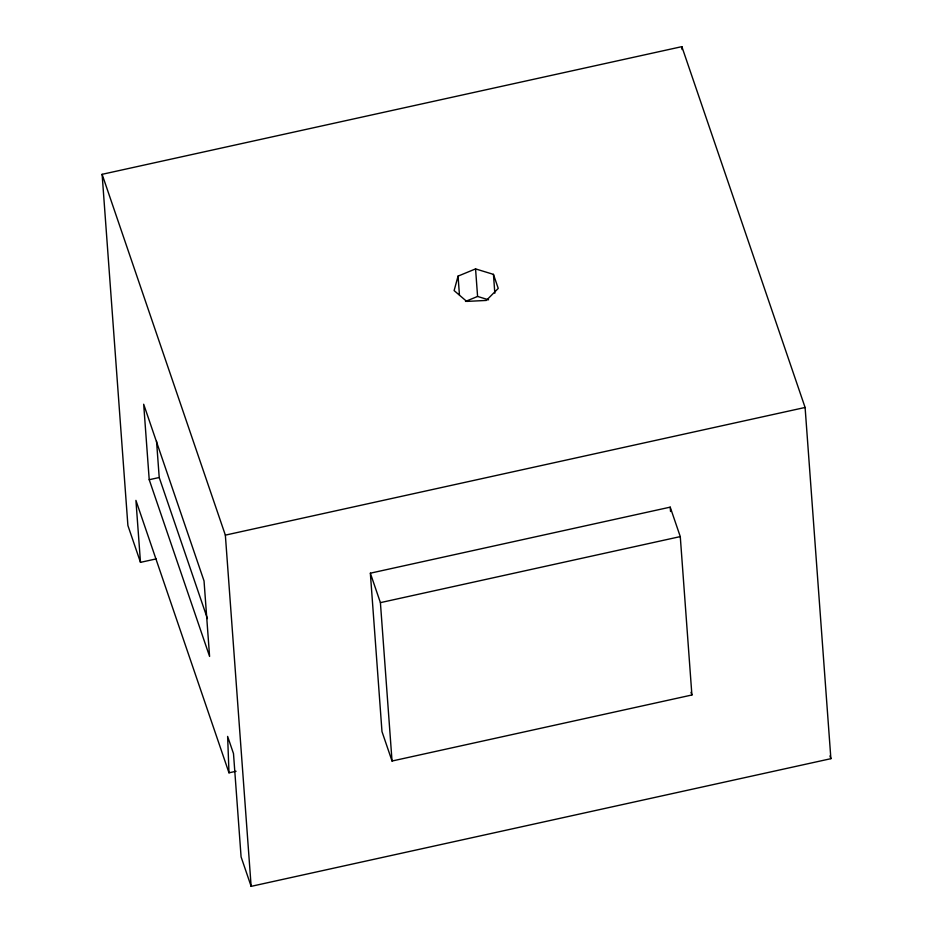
<?xml version="1.0" encoding="UTF-8"?>
<svg xmlns="http://www.w3.org/2000/svg" width="933" height="933" viewBox="0 0 933 933"><rect width="100%" height="100%" fill="white"/><g stroke="black" fill="none" stroke-linecap="round" stroke-linejoin="round"><path stroke-width="1.4" d="M458.056 276.121L454.114 290.583L466.698 301.406L486.338 300.438L498.245 288.414L493.452 274.372L475.562 268.902L458.056 276.121L459.444 294.968M465.474 301.441L477.591 296.449L488.589 299.82M156.126 558.914L140.486 562.354L127.903 525.536L102.117 174.319L681.86 46.65L805.097 407.464L830.883 758.681L251.14 886.35L241.087 856.891L233.495 753.596L227.629 736.417L228.993 772.827L236.072 771.264M149.222 479.714L143.682 404.234L204.035 580.956L209.587 656.435L149.222 479.714L159.216 477.509L156.546 441.227M251.14 886.35L225.354 535.134L805.097 407.464M370.354 573.189L670.209 507.144L680.274 536.603L691.901 694.992L392.035 761.025L381.982 731.577L370.354 573.189L380.407 602.636L392.035 761.025M380.407 602.636L680.274 536.603M829.95 755.928L830.883 758.681M690.991 692.309L691.901 694.992M102.117 174.319L225.354 535.134M159.216 477.509L207.418 618.614M228.993 772.827L135.926 500.38L140.486 562.354M681.86 46.65L682.07 49.554M670.209 507.144L670.535 511.506M493.452 274.372L494.828 293.219M475.562 268.902L477.591 296.449"/></g></svg>
